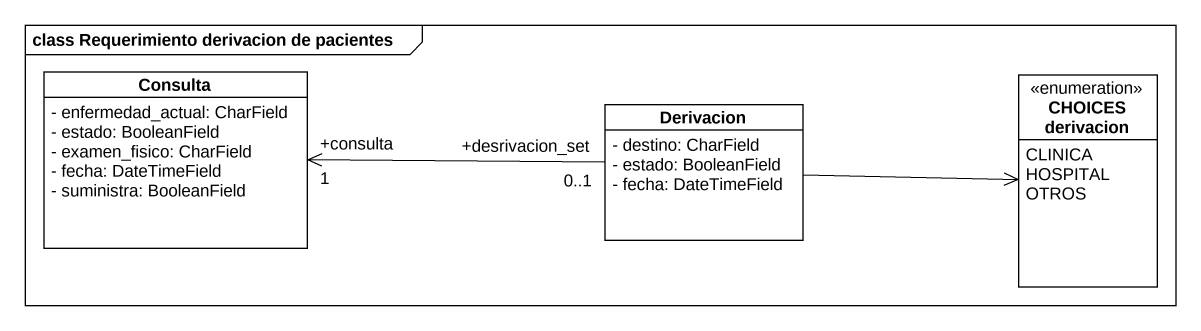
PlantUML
@startuml
mainframe class Requerimiento derivacion de pacientes
hide circle
hide empty members
skinparam classAttributeIconSize 0
class Consulta {
  - enfermedad_actual: CharField
  - estado: BooleanField
  - examen_fisico: CharField
  - fecha: DateTimeField
  - suministra: BooleanField
}
class Derivacion {
  - destino: CharField
  - estado: BooleanField
  - fecha: DateTimeField
}
enum "CHOICES derivacion" as CHOICES_derivacion {
  CLINICA
  HOSPITAL
  OTROS
}
Derivacion "+desrivacion_set\n0..1" -left-> "+consulta\n1" Consulta
Derivacion -right-> CHOICES_derivacion
@enduml
